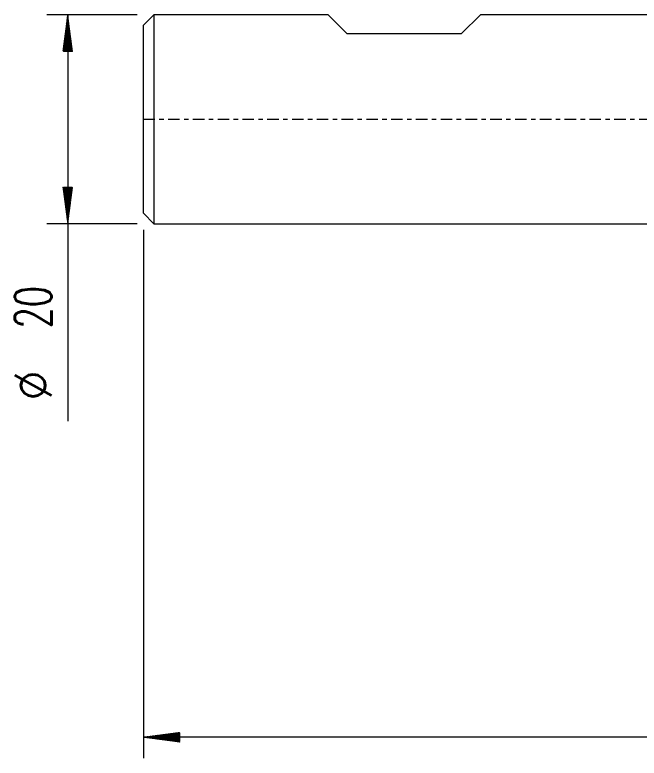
# Model space of a CAD drawing. Header units: millimetres. Extents: x -62 to 115, y -62 to 32.
# Drawn here: x -62.3 to -2.5, y -61.2 to 10 of the extents above; entities that cross this region are included whole.
import ezdxf

# ---------------------------------------------------------------- set-up
doc = ezdxf.new("R2010")
doc.units = ezdxf.units.MM
doc.linetypes.add('CENTER', pattern=[47.5, 22, -8.5, 8.5, -8.5])
for name, color, linetype in [('SK1', 4, 'Continuous'), ('SK2', 7, 'Continuous'), ('SK4', 2, 'CENTER')]:
    doc.layers.add(name, color=color, linetype=linetype)
doc.styles.add('iso_b_vert', font='simplex.shx')

msp = doc.modelspace()

# ---------------------------------------------------------------- hatches: boundary and pattern name
at = {"layer": 'SK2', "lineweight": 13}
h = msp.add_hatch(dxfattribs=at)
h.set_pattern_fill('ANSI31', color=256, scale=0.0062, style=0)
h.paths.add_polyline_path([(-57.25, 10), (-56.789, 6.5), (-57.711, 6.5)])
h = msp.add_hatch(dxfattribs=at)
h.set_pattern_fill('ANSI31', color=256, scale=0.0062, style=0)
h.paths.add_polyline_path([(-57.25, -10), (-57.711, -6.5), (-56.789, -6.5)])
h = msp.add_hatch(dxfattribs=at)
h.set_pattern_fill('ANSI31', color=256, scale=0.0062, style=0)
h.paths.add_polyline_path([(-50, -59.193), (-46.5, -58.733), (-46.5, -59.654)])

# ---------------------------------------------------------------- linework, layer by layer
at = {"layer": 'SK1', "lineweight": 18}
for p, q in [((-49, 10), (-50, 9)), ((-49, 10), (-49, -10)), ((-32.3, 10), (-49, 10)), ((-30.5, 8.2), (-32.3, 10)), ((-17.7, 10), (-19.5, 8.2)), ((0, 10), (-17.7, 10)), ((-50, -9), (-50, 9)), ((-30.5, 8.2), (-19.5, 8.2)), ((-50, -9), (-49, -10)), ((-49, -10), (0, -10))]:
    msp.add_line(p, q, dxfattribs=at)
at = {"layer": 'SK2', "lineweight": 18}
for p, q in [((-50.587, 10), (-59.25, 10)), ((-57.25, 10), (-57.25, -28.931)), ((-50.587, -10), (-59.25, -10)), ((-50, -10.588), (-50, -61.193)), ((92, -59.193), (-50, -59.193))]:
    msp.add_line(p, q, dxfattribs=at)
at = {"layer": 'SK4', "lineweight": 18, "ltscale": 0.05}
msp.add_line((-50, 0), (92, 0), dxfattribs=at)

# ---------------------------------------------------------------- texts
at = {"layer": 'SK2', "lineweight": 18, "char_height": 3.5, "attachment_point": 7, "rotation": 90, "line_spacing_factor": 1.084337, "style": 'iso_b_vert'}
for s, insert in [('\\W0.6740;20', (-58.815, -20.023)), ('%%c', (-58.815, -26.996))]:
    msp.add_mtext(s, dxfattribs=dict(at, insert=insert))

doc.saveas('drawing.dxf')
